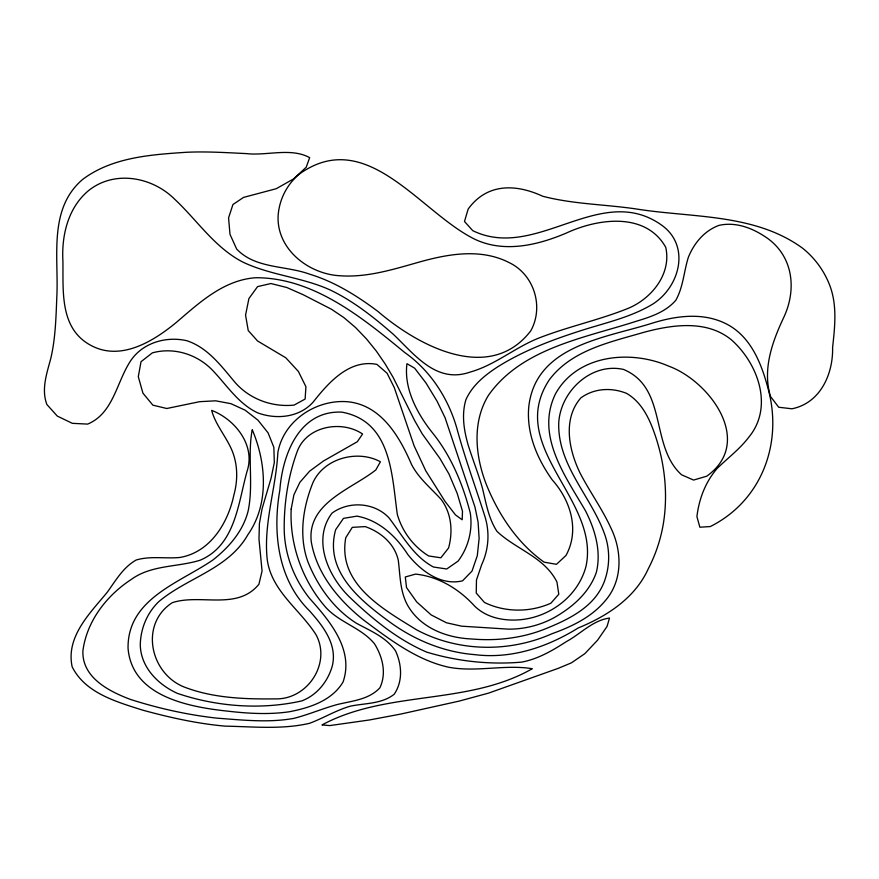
<?xml version="1.0" encoding="UTF-8"?>
<svg xmlns="http://www.w3.org/2000/svg" width="879" height="879" viewBox="0 0 879 879"><rect width="100%" height="100%" fill="white"/><g stroke="black" fill="none" stroke-linecap="round" stroke-linejoin="round"><path stroke-width="1.32" d="M291.18 509.095C289.499 544.716 302.442 580.766 325.922 607.543C339.843 622.728 361.313 627.738 374.476 643.758C382.596 656.855 386.771 673.281 379.882 687.817C368.861 699.673 352.138 700.904 337.283 704.519C322.56 708.54 308.529 714.649 293.729 718.396C268.381 722.945 242.538 720.033 217.069 718.165C187.765 714.902 158.802 708.474 130.729 699.519C109.161 691.487 81.736 677.544 82.912 650.746C86.812 621.09 106.579 595.599 131.147 579.525C151.452 564.714 177.316 567.34 200.203 560.187C235.572 545.068 238.055 503.337 247.076 471.254C255.745 445.246 235.034 419.338 211.63 410.361C215.707 425.436 226.925 437.368 232.583 451.894C237.901 465.87 237.78 481.033 233.814 495.327C227.892 523.28 210.059 552.43 179.766 557.484C165.208 558.813 150.441 555.781 136.201 560C123.181 567.307 115.731 580.503 107.26 592.248C89.878 613.322 65.716 636.748 72.144 666.776C85.219 693.091 116.38 701.75 142.365 710.056C169.548 717.495 197.204 723.692 225.332 726.142C253.317 726.669 281.95 729.68 309.474 723.329C323.373 718.187 336.042 710.276 350.336 706.167C365.203 703.09 381.585 704.101 394.133 694.311C403.032 681.335 401.879 664.722 395.55 650.91C386.112 637.176 370.466 630.913 356.358 623.211C333.778 608.894 317.583 586.205 307.837 561.593C298.662 535.948 302.881 507.666 312.825 482.912C323.637 458.234 357.632 449.268 380.398 461.783L375.838 469.924C351.182 489.405 306.947 502.854 311.254 541.629C316.704 574.152 339.085 600.588 364.225 620.519C389.88 639.615 416.481 659.986 448.301 667.15C476.11 672.545 504.634 664.205 532.289 668.71C467.672 705.672 387.298 689.828 321.978 724.933L329.79 725.582L369.279 720L400.758 714.067L459.168 701.101L488.614 693.102L558.121 668.392L571.438 662.843L584.854 653.646L597.599 640.165L607.037 626.474L609.51 618.058C592.842 620.244 580.558 633.946 566.241 641.681C552.419 650.625 537.904 659.118 521.511 662.14C489.735 664.854 457.091 661.382 426.601 652.075C397.66 639.659 372.839 619.321 350.227 597.731C328.449 577.063 311.649 540.014 332.02 513.127C348.941 500.722 374.388 502.338 388.914 517.764C402.373 535.344 413.185 556.132 433.424 567.01L446.719 568.999L458.113 561.099A64.233 64.233 0 0 0 470.309 513.193C462.991 484.538 451.279 456.135 432.578 432.951C417.327 413.921 403.681 388.617 406.955 363.675L414.657 368.191L426.018 383.024L437.138 401.329L445.082 417.745L474.968 507.073L478.099 522.126L479.121 538.475L477.308 555.66L472.023 571.075L462.552 580.832C440.829 586.051 420.656 570.746 407.856 554.572C396.044 536.256 379.08 520.192 356.973 516.127L343.491 518.357L335.646 529.718C324.219 570.834 359.335 599.753 388.617 621.178C413.657 639.714 443.423 652.141 474.627 654.624C511.391 659.261 547.254 647.164 578.184 627.98C607.103 616.102 634.99 598.159 648.339 568.68A152.99 152.99 0 0 0 663.271 524.17C668.403 493.097 664.524 460.981 653.822 431.468C648.449 416.569 640.824 401.747 626.727 393.44C611.663 387.265 594.193 388.155 580.832 397.912C562.483 418.942 568.856 450.07 580.063 473.023C589.611 491.482 601.862 508.414 610.597 527.312C622.211 550.77 623.079 580.656 604.906 601.126C591.237 617.366 571.68 626.628 552.089 633.693C509.073 652.778 458.146 652.02 416.448 629.749C383.365 609.279 337.349 584.117 345.766 537.717L352.281 527.367L365.181 526.598C380.794 532.037 394.583 543.64 398.297 560.308C400.198 575.47 399.956 591.248 407.471 605.027C420.272 627.914 446.532 637.901 471.594 638.967C496.569 641.132 522.038 638.242 545.376 628.859C568.669 619.42 594.215 607.191 604.027 582.294A69.155 69.155 0 0 0 605.367 536.355C592.435 497.47 557.506 466.167 558.736 422.898C560.483 391.32 591.237 362.214 623.519 369.433C667.963 388.046 649.724 446.235 681.588 474.803L693.575 480.066L706.694 476.209C754.797 442.038 709.65 380.97 668.49 366.06C630.441 349.501 577.173 354.468 555.418 393.99C535.267 435.654 565.406 476.242 585.612 511.029C595.094 529.795 601.445 551.353 596.358 572.328C589.348 592.699 572.317 607.378 554.056 617.706A94.833 94.833 0 0 1 508.666 629.155L461.607 626.178L446.433 622.771L431.149 614.915L416.69 601.917L406.516 587.557L405.307 576.987L415.569 574.097C438.687 576.569 459.212 589.117 474.638 606.114C485.549 616.805 500.832 620.453 515.72 620.036C547.32 619.014 577.437 597.786 585.897 566.779C600.873 499.722 505.26 447.114 549.188 379.97C571.339 350.205 609.707 342.305 643.318 332.46C672.039 324.67 706.771 319.462 731.581 339.986C757.973 363.488 773.828 406.867 748.886 437.094C739.843 449.059 727.779 458.014 717.154 468.452C705.463 481.934 698.992 499.019 696.915 516.621L699.871 527.213L710.276 526.565C761.84 500.733 783.035 443.049 768.114 388.738C761.566 363.895 751.16 337.031 727.131 324.318C703.101 311.682 675.072 315.847 650.284 323.78C603.664 338.25 536.014 345.886 528.828 406.252C526.136 432.886 537.047 458.607 552.254 479.901C570.526 500.305 579.942 530.136 565.955 555.517L556.473 564.318L544.123 562.164C517.709 543.42 498.997 515.336 486.801 485.647C475.407 457.08 471.682 422.722 488.405 395.396C521.752 347.897 584.942 337.943 636.693 321.132C650.976 316.825 665.853 311.891 675.874 300.189C683.28 286.906 683.851 271.501 688.378 257.228C694.102 243.076 704.409 230.694 719.044 225.354C734.778 221.849 750.457 227.276 763.664 235.759C793.056 253.811 797.583 288.784 783.376 318.22C772.037 342.414 762.39 369.718 770.498 396.451L778.706 407.241L791.924 408.79C820.327 403.131 833.248 374.058 832.6 347.48C834.83 327.043 837.291 305.771 829.996 286.005A87.944 87.944 0 0 0 802.659 248.252C754.775 213.256 692.004 217.915 636.044 208.938C605.005 204.367 573.229 204.203 542.75 196.259C516.017 183.865 487.087 182.909 468.155 209.081L464.486 221.475L472.748 230.661C535.97 261.426 599.39 182.557 660.393 224.277C690.828 244.604 680.445 286.06 653.251 303.782C631.012 317.407 605.17 322.813 580.623 330.746C551.836 339.964 523.236 350.743 497.558 366.939C484.703 375.278 472.375 385.332 465.936 399.615C461.387 414.591 463.936 430.281 468.155 445.005C472.693 459.519 478.341 473.649 482.461 488.284C486.087 503.03 488.493 518.445 496.987 531.377C516.039 549.441 544.519 557.044 556.956 582.052L558.791 594.237L550.902 603.192C530.037 612.531 505.04 612.509 484.439 602.445L476.242 593.061L476.473 579.942L481.725 564.56A66.76 66.76 0 0 0 485.153 517.237C475.77 487.493 464.936 458.223 456.794 428.084C448.103 397.967 430.336 370.531 404.527 352.358C362.17 317.528 313.374 277.511 255.69 277.731C223.574 279.983 199.28 302.783 176.086 322.626C153.111 341.502 120.643 361.434 90.976 345.436C59.497 328.669 63.332 291.29 62.914 261.173C61.464 235.473 68.013 207.642 88.614 190.567C114.435 169.867 152.111 176.811 174.569 199.115C197.193 220.244 214.674 247.581 242.89 262.107C270.919 275.468 302.815 277.237 330.976 290.345C353.962 301.519 374.135 317.55 393.287 334.273C414.723 354.556 436.292 384.002 470.078 372.092C495.13 365.093 515.083 347.37 539.08 337.965C567.867 326.735 598.247 320.242 626.969 308.837C651.02 299.409 671.853 274.204 665.722 247.274C645.669 211.674 597.863 218.464 566.428 233.023C538.146 245.054 504.975 253.064 475.682 239.648C420.755 213.41 367.114 125.543 299.332 174.075A59.706 59.706 0 0 0 278.105 215.959C276.665 249.339 308.639 274.083 339.909 275.753C366.268 277.654 391.858 269.842 416.921 262.733C446.73 254.174 480.373 247.746 509.304 262.689C534.179 274.633 544.112 306.87 530.751 330.878C489.504 384.321 417.975 345.777 378.003 311.485C357.193 295.926 334.811 281.829 309.771 274.226C285.62 265.326 255.668 268.985 236.693 249.109L229.99 234.341L228.573 217.882L232.935 204.532L243.549 197.401L276.248 188.71L293.465 178.986L306.2 167.252L309.672 157.671C291.004 147.32 266.82 155.979 246.285 153.594C226.332 152.649 206.356 151.331 186.37 152.287C150.803 154.649 112.171 157.242 82.659 179.415C48.07 208.905 58.827 256.943 56.827 296.75C55.981 317.341 55.531 338.107 50.828 358.269C46.862 373.322 41.115 389.122 46.862 404.494L57.311 416.097L72.331 423.337L87.658 424.096C113.907 413.141 116.621 381.036 131.29 359.841C143.585 342.403 166.614 336.086 186.864 340.722C207.323 347.502 220.662 365.181 233.924 381.079C248.427 398.681 271.534 407.438 294.08 405.098L305.134 399.055L305.914 386.694L298.399 371.476L285.84 357.819L257.558 340.975L248.241 330.548L245.56 315.121L248.911 298.563L257.558 286.62L270.919 283.532L286.84 287.521L303.079 294.674L331.438 309.232L343.821 317.539L355.512 327.493L366.411 338.844L376.344 351.117L385.178 363.961L393.1 377.311L414.635 420.58L422.316 433.984L439.874 458.388L448.982 474.023L457.234 493.504L462.497 511.226L462.189 519.775L455.52 514.94L445.115 501.513L425.799 470.847L414.108 445.829L394.253 387.54L387.09 373.256L376.926 364.4C349.402 358.885 328.482 382.629 313.155 402.099C299.278 417.602 276.182 419.799 257.481 412.767C238.22 403.637 226.749 385.057 212.432 370.169C197.127 354.27 173.8 346.919 152.342 352.875L141.025 361.708L138.3 376.695L142.936 393.166L152.869 405.164L166.779 408.504L199.577 401.692L215.674 400.813L230.924 403.681L245.12 410.174L258.008 420.206L268.095 432.886L273.841 447.279L274.314 462.574L271.084 478.198L262.14 508.545L259.415 523.466L258.986 539.113L262.063 571.009L258.931 584.227C237.154 610.938 200.335 593.38 172.251 602.697C138.86 624.365 150.408 674.962 185.711 687.598C214.08 698.157 244.933 699.223 274.896 698.871C307.057 700.047 331.383 663.92 316.231 635.067C300.332 609.685 271.567 591.347 267.249 559.67C263.282 523.587 276.017 488.493 277.852 452.619C283.423 420.7 316.176 399.198 347.59 401.736C381.079 404.9 399.538 436.533 411.504 464.398C418.602 478.209 430.754 487.999 441.038 499.294C451.575 513.237 453.092 531.476 448.576 547.98L440.873 557.791L428.633 555.957A72.561 72.561 0 0 1 397.308 514.358C391.759 474.935 391.529 421.217 341.821 412.13C299.069 410.251 282.445 454.707 279.83 490.141C272.501 532.355 277.599 579.327 309.507 610.839C323.043 626.013 337.8 644.757 332.174 666.447C327.603 681.807 317.011 695.025 301.86 700.893C261.151 710.111 216.915 706.727 177.47 693.41C158.077 684.653 140.827 667.414 140.277 645.01C140.563 628.76 146.947 613.135 158.649 601.763C187.095 577.591 228.32 569.229 247.834 534.773C269.413 504.085 266.238 462.662 252.229 429.677C247.252 456.322 253.679 483.999 248.197 510.732C243.219 531.059 228.925 547.397 212.817 560.055C179.305 583.019 127.4 598.874 128.048 648.208C131.905 696.509 188.71 706.98 227.672 711.155C248.131 713.506 268.897 714.77 289.356 711.748C309.65 707.837 331.877 700.772 343.063 681.994C354.259 649.603 329.592 620.761 309.463 598.225C293.465 578.096 284.071 552.968 284.192 527.158C284.236 501.393 288.389 475.572 297.267 451.356C306.65 425.952 341.7 419.799 362.577 434.006L357.303 441.741L323.494 460.981L309.628 471.155L299.904 482.285L293.894 494.844L291.18 509.095"/></g></svg>
